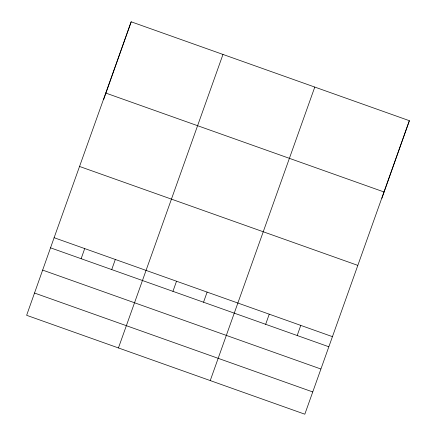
<?xml version="1.0" encoding="UTF-8"?>
<svg xmlns="http://www.w3.org/2000/svg" width="436" height="436" viewBox="0 0 436 436"><rect width="100%" height="100%" fill="white"/><g stroke="black" fill="none" stroke-linecap="round" stroke-linejoin="round"><path stroke-width="0.65" d="M54.113 237.707L26.634 315.304L304.824 414.2L409.366 120.696L131.176 21.8L54.113 237.707L332.303 336.603M103.697 99.397L111.36 77.766M111.583 77.128L131.176 21.8M81.134 258.706L84.715 248.585M111.73 269.584L115.317 259.464M118.439 347.939L222.976 54.435M172.934 291.341L176.52 281.22M203.536 302.219L207.116 292.098M210.239 380.574L314.781 87.069M265.66 324.308L269.246 314.187M297.188 335.513L300.775 325.392M381.887 198.293L409.366 120.696M105.746 93.048L383.936 191.944M79.543 166.459L357.733 265.355M50.532 247.828L328.717 346.724M42.646 270.097L320.836 368.992M34.52 293.036L312.71 391.931"/></g></svg>
